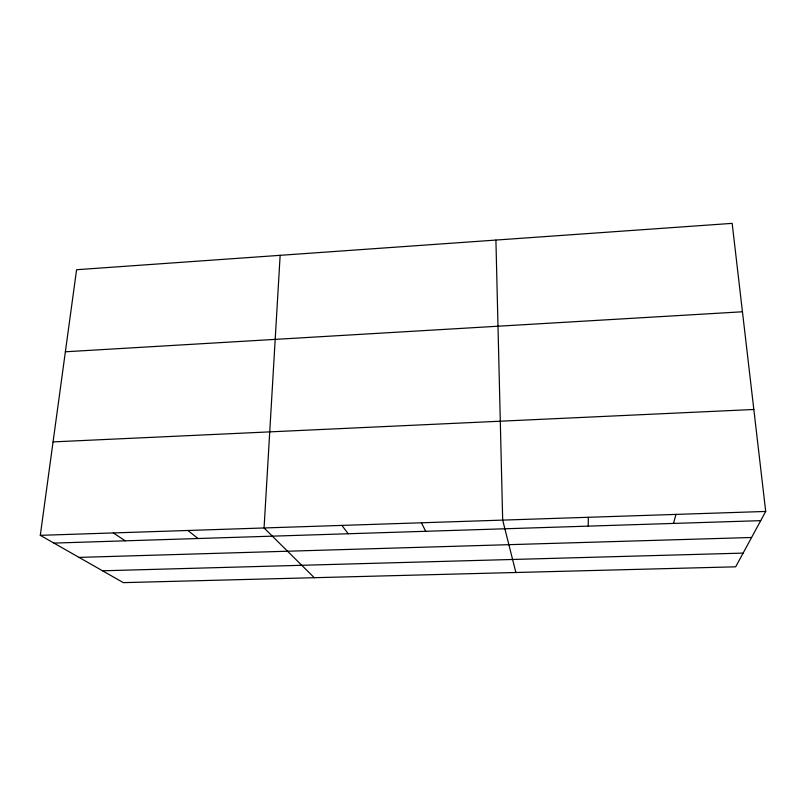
<?xml version="1.0" encoding="UTF-8"?>
<svg xmlns="http://www.w3.org/2000/svg" width="806" height="806" viewBox="0 0 806 806"><rect width="100%" height="100%" fill="white"/><g stroke="black" fill="none" stroke-linecap="round" stroke-linejoin="round"><path stroke-width="1.21" d="M588.229 526.137L588.33 517.291M280.145 255.321L264.066 527.96L314.29 577.711M40.3 535.335L76.58 269.718L732.16 223.363L765.7 511.447L735.677 566.82L123.338 582.637L40.3 535.335L765.7 511.447M673.494 523.426L675.982 514.399M65.377 351.779L742.457 311.781M53.065 441.9L753.832 409.478M53.931 543.093L760.703 520.656M79.038 557.399L751.575 537.491M102.533 570.789L743.112 553.107M113.324 532.927L125.242 540.836M187.899 530.469L198.034 538.519M341.885 525.401L348.212 533.753M421.407 522.782L425.709 531.295M515.88 572.502L502.682 520.102L495.912 240.067"/></g></svg>
